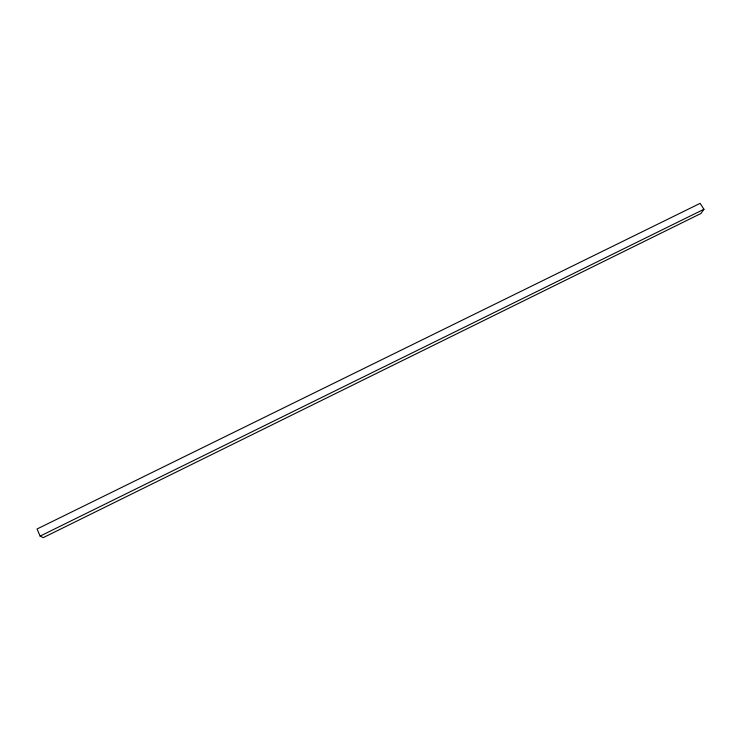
<?xml version="1.0" encoding="UTF-8"?>
<svg xmlns="http://www.w3.org/2000/svg" width="741" height="741" viewBox="0 0 741 741"><rect width="100%" height="100%" fill="white"/><g stroke="black" fill="none" stroke-linecap="round" stroke-linejoin="round"><path stroke-width="1.11" d="M703.95 209.268L700.94 213.491L43.2 537.642L40.134 536.104L37.05 528.991L700.125 203.358L703.95 209.268L40.134 536.104"/></g></svg>
